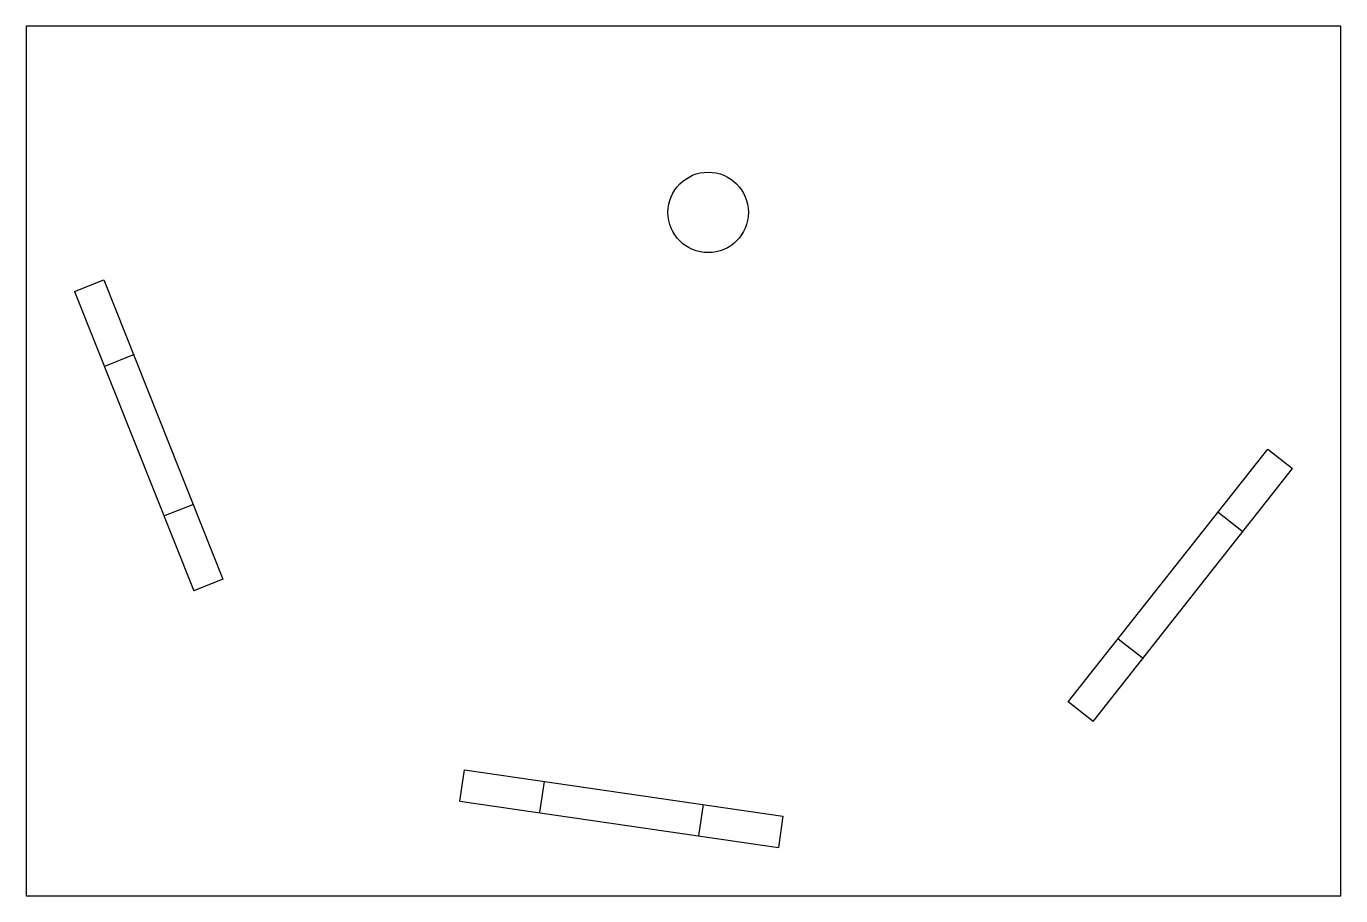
# Model space of a CAD drawing. Extents: x -106 to 98, y -106 to 29.
import ezdxf

# ---------------------------------------------------------------- set-up
doc = ezdxf.new("R2010")
doc.units = 0
doc.header["$MEASUREMENT"] = 0
doc.layers.add('MODELSKETCH_VISIBLE', color=7, linetype='CONTINUOUS')

msp = doc.modelspace()

# ---------------------------------------------------------------- linework, layer by layer
at = {"layer": 'MODELSKETCH_VISIBLE'}
for p, q in [((-105.94, 28.9), (-105.94, -106.1)), ((4.06, 28.9), (-105.94, 28.9)), ((98.27, 28.9), (4.06, 28.9)), ((98.27, -106.1), (98.27, 28.9)), ((-98.44, -12.3), (-93.88, -10.48)), ((-93.88, -10.48), (-75.38, -56.94)), ((-98.44, -12.3), (-79.93, -58.75)), ((-89.17, -22.06), (-93.81, -23.91)), ((55.94, -76), (86.92, -36.75)), ((86.92, -36.75), (90.77, -39.79)), ((59.79, -79.04), (90.77, -39.79)), ((-84.56, -47.14), (-79.92, -45.29)), ((83.1, -49.66), (79.18, -46.57)), ((-75.38, -56.94), (-79.93, -58.75)), ((63.69, -66.19), (67.61, -69.29)), ((59.79, -79.04), (55.94, -76)), ((-38.57, -91.4), (-37.86, -86.55)), ((-37.86, -86.55), (11.62, -93.75)), ((-25.49, -88.35), (-26.2, -93.2)), ((-38.57, -91.4), (10.91, -98.6)), ((-1.46, -96.8), (-0.75, -91.95)), ((11.62, -93.75), (10.91, -98.6)), ((-105.94, -106.1), (98.27, -106.1))]:
    msp.add_line(p, q, dxfattribs=at)
msp.add_circle((0, 0), 6.25, dxfattribs=at)

doc.saveas('drawing.dxf')
